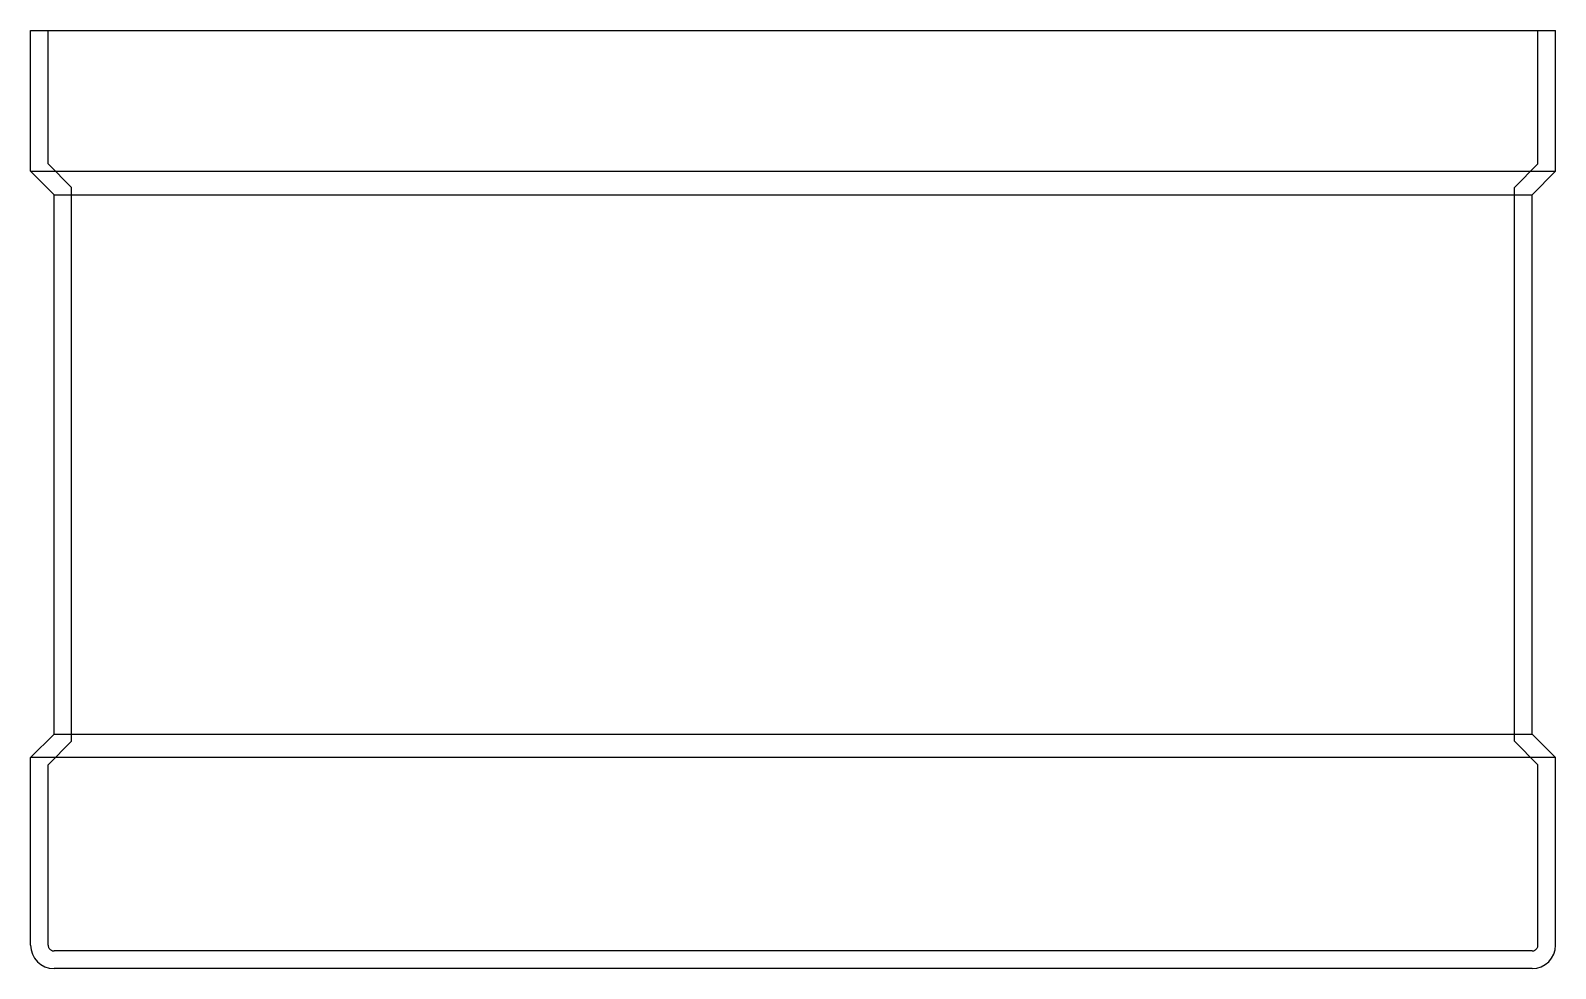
# Model space of a CAD drawing. Header units: millimetres. Extents: x -10122.49 to -10121.19, y -205.02 to -204.22.
import ezdxf

# ---------------------------------------------------------------- set-up
doc = ezdxf.new("R2010")
doc.units = ezdxf.units.MM
doc.linetypes.add('HIDDEN', pattern=[0.375, 0.25, -0.125])
doc.layers.add('Tub_água_reservatórios', color=3, linetype='Continuous')

msp = doc.modelspace()

# ---------------------------------------------------------------- linework, layer by layer
at = {"layer": 'Tub_água_reservatórios', "color": 2, "ltscale": 50}
for p, q in [((-10122.4901, -204.2167), (-10121.1901, -204.2167)), ((-10122.4901, -204.3367), (-10122.4901, -204.2167)), ((-10121.1901, -204.3367), (-10121.1901, -204.2167)), ((-10122.4901, -204.3367), (-10122.4701, -204.3567)), ((-10121.1901, -204.3367), (-10121.2101, -204.3567)), ((-10122.4701, -204.8167), (-10122.4701, -204.3567)), ((-10121.2101, -204.8167), (-10121.2101, -204.3567)), ((-10122.4901, -204.8367), (-10122.4701, -204.8167)), ((-10121.1901, -204.8367), (-10121.2101, -204.8167)), ((-10122.4901, -204.9967), (-10122.4901, -204.8367)), ((-10121.1901, -204.9967), (-10121.1901, -204.8367)), ((-10121.2101, -205.0167), (-10122.4701, -205.0167))]:
    msp.add_line(p, q, dxfattribs=at)
at = {"layer": 'Tub_água_reservatórios', "color": 1, "linetype": 'HIDDEN', "ltscale": 50}
for p, q in [((-10122.4751, -204.3305), (-10122.4751, -204.2167)), ((-10121.2051, -204.3305), (-10121.2051, -204.2167)), ((-10122.4751, -204.3305), (-10122.4551, -204.3505)), ((-10121.2051, -204.3305), (-10121.2251, -204.3505)), ((-10122.4551, -204.8229), (-10122.4551, -204.3505)), ((-10121.2251, -204.8229), (-10121.2251, -204.3505)), ((-10122.4751, -204.8429), (-10122.4551, -204.8229)), ((-10121.2051, -204.8429), (-10121.2251, -204.8229)), ((-10122.4751, -204.9967), (-10122.4751, -204.8429)), ((-10121.2051, -204.9967), (-10121.2051, -204.8429)), ((-10121.2101, -205.0017), (-10122.4701, -205.0017))]:
    msp.add_line(p, q, dxfattribs=at)
at = {"layer": 'Tub_água_reservatórios', "color": 1, "ltscale": 50}
for p, q in [((-10122.4901, -204.3367), (-10121.1901, -204.3367)), ((-10122.4701, -204.3567), (-10121.2101, -204.3567)), ((-10122.4701, -204.8167), (-10121.2101, -204.8167)), ((-10121.1901, -204.8367), (-10122.4901, -204.8367))]:
    msp.add_line(p, q, dxfattribs=at)
at = {"layer": 'Tub_água_reservatórios', "color": 2, "ltscale": 50}
for centre, start, end in [((-10122.4701, -204.9967), 180, 270), ((-10121.2101, -204.9967), 270, 0)]:
    msp.add_arc(centre, 0.02, start, end, dxfattribs=at)
at = {"layer": 'Tub_água_reservatórios', "color": 1, "linetype": 'HIDDEN', "ltscale": 50}
for centre, start, end in [((-10122.4701, -204.9967), 180, 270), ((-10121.2101, -204.9967), 270, 0)]:
    msp.add_arc(centre, 0.005, start, end, dxfattribs=at)

doc.saveas('drawing.dxf')
